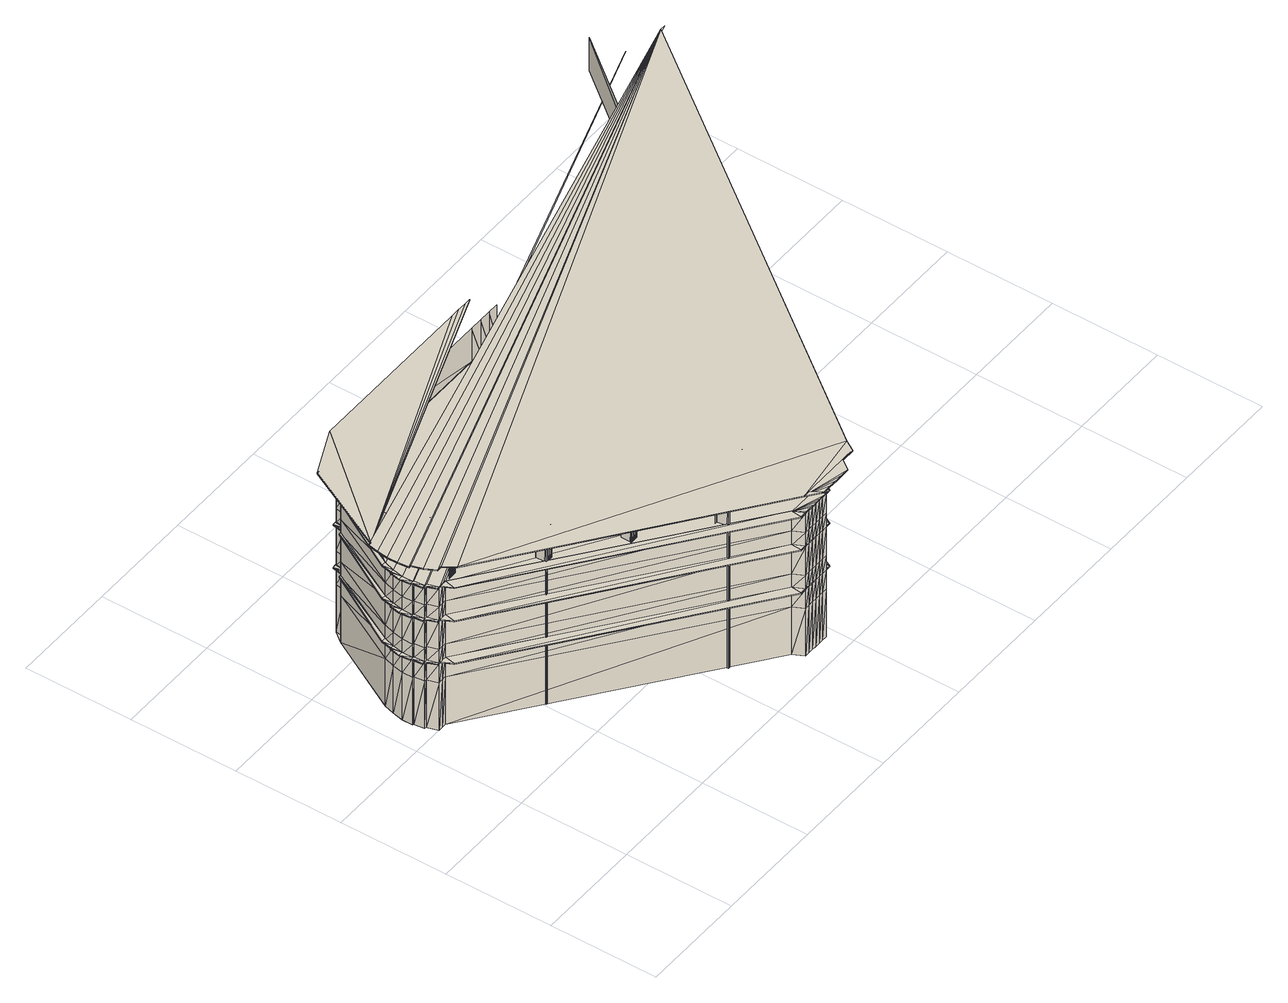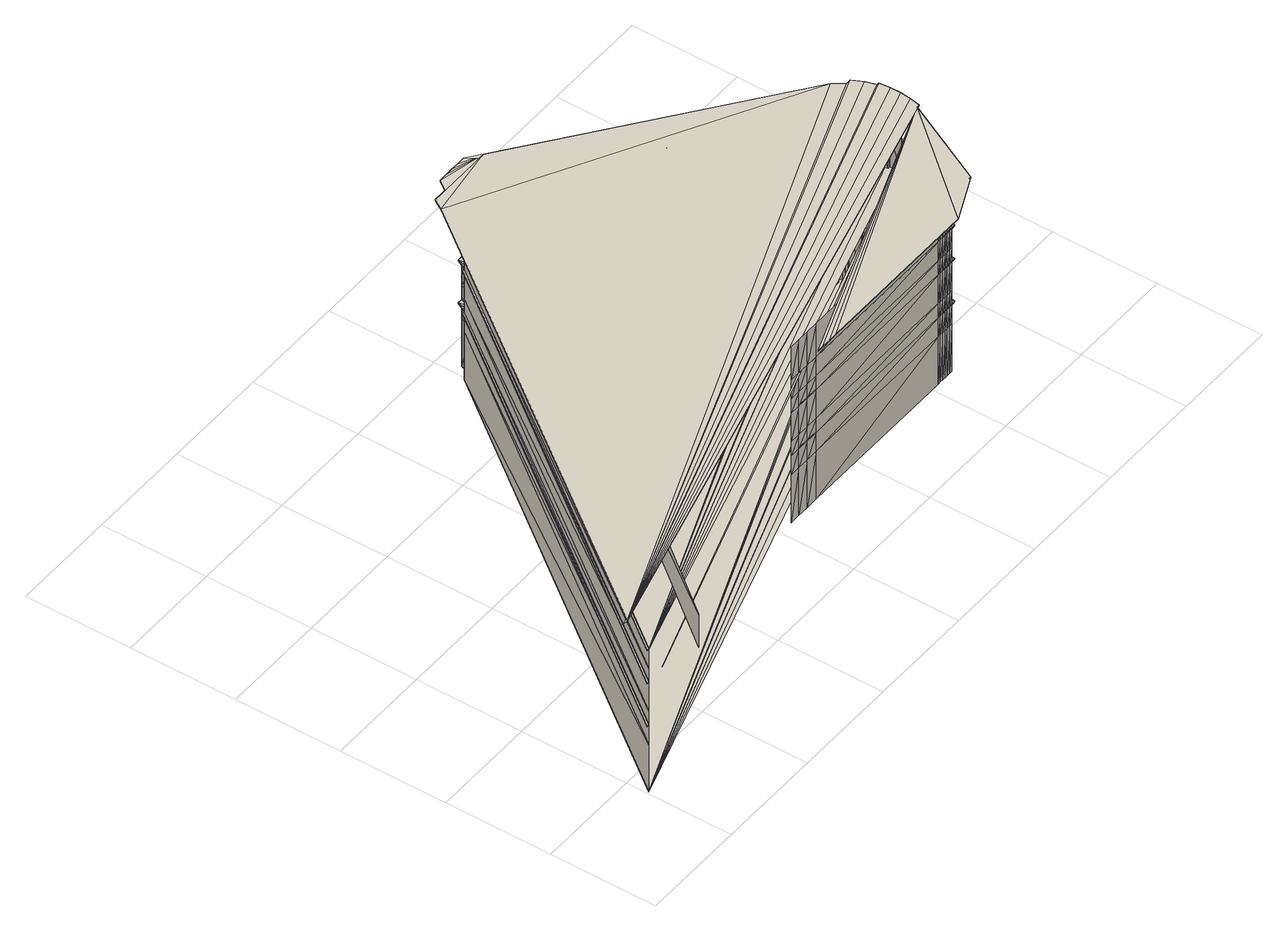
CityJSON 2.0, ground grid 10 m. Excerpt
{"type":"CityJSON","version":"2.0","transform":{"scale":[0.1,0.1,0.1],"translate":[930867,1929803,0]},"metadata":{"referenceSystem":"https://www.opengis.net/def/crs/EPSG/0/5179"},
"CityObjects":{
"building1":{"type":"Building","geometry":[{"type":"MultiSurface","lod":"3","boundaries":[[[0,1,2]],[[3,2,1]],[[4,5,0]],[[1,0,5]],[[2,3,6]],[[7,6,3]],[[6,7,8]],[[9,8,7]],[[10,11,4]],[[5,4,11]],[[8,9,12]],[[13,12,9]],[[11,10,14]],[[15,14,10]],[[12,13,16]],[[17,16,13]],[[18,19,15]],[[14,15,19]],[[20,21,18]],[[19,18,21]],[[22,23,24]],[[25,24,23]],[[26,27,28]],[[29,28,27]],[[30,31,32]],[[33,32,31]],[[24,25,34]],[[35,34,25]],[[28,29,36]],[[37,36,29]],[[32,33,38]],[[39,38,33]],[[34,35,40]],[[41,40,35]],[[36,37,42]],[[43,42,37]],[[38,39,44]],[[45,44,39]],[[34,46,24]],[[36,47,28]],[[38,48,32]],[[23,49,25]],[[24,50,22]],[[27,51,29]],[[28,52,26]],[[31,53,33]],[[32,54,30]],[[25,55,35]],[[29,56,37]],[[33,57,39]],[[40,41,58]],[[59,58,41]],[[42,43,60]],[[61,60,43]],[[44,45,62]],[[63,62,45]],[[35,64,41]],[[40,65,34]],[[37,66,43]],[[42,67,36]],[[39,68,45]],[[44,69,38]],[[70,71,22]],[[23,22,71]],[[72,73,26]],[[27,26,73]],[[74,75,30]],[[31,30,75]],[[41,76,59]],[[43,77,61]],[[45,78,63]],[[71,79,23]],[[73,80,27]],[[75,81,31]],[[58,82,40]],[[60,83,42]],[[62,84,44]],[[55,25,49]],[[56,29,51]],[[57,33,53]],[[50,24,46]],[[52,28,47]],[[54,32,48]],[[22,85,70]],[[26,86,72]],[[30,87,74]],[[85,22,50]],[[86,26,52]],[[87,30,54]],[[64,35,55]],[[66,37,56]],[[68,39,57]],[[76,41,64]],[[77,43,66]],[[78,45,68]],[[46,34,65]],[[47,36,67]],[[48,38,69]],[[88,89,90]],[[89,85,91]],[[85,92,50]],[[92,86,93]],[[86,94,52]],[[94,87,95]],[[49,85,55]],[[51,86,56]],[[53,87,57]],[[96,97,91]],[[90,91,97]],[[46,96,50]],[[91,50,96]],[[98,46,93]],[[50,93,46]],[[47,98,52]],[[93,52,98]],[[99,47,95]],[[52,95,47]],[[48,99,54]],[[95,54,99]],[[55,50,64]],[[46,64,50]],[[56,52,66]],[[47,66,52]],[[57,54,68]],[[48,68,54]],[[91,90,89]],[[50,91,85]],[[93,50,92]],[[52,93,86]],[[95,52,94]],[[54,95,87]],[[50,55,85]],[[52,56,86]],[[54,57,87]],[[49,23,79]],[[51,27,80]],[[53,31,81]],[[100,101,70]],[[71,70,101]],[[102,103,72]],[[73,72,103]],[[104,105,74]],[[75,74,105]],[[106,70,85]],[[107,72,86]],[[108,74,87]],[[109,110,96]],[[97,96,110]],[[65,109,46]],[[96,46,109]],[[111,65,98]],[[46,98,65]],[[67,111,47]],[[98,47,111]],[[112,67,99]],[[47,99,67]],[[69,112,48]],[[99,48,112]],[[64,46,76]],[[65,76,46]],[[66,47,77]],[[67,77,47]],[[68,48,78]],[[69,78,48]],[[113,59,76]],[[114,61,77]],[[115,63,78]],[[65,40,82]],[[67,42,83]],[[69,44,84]],[[70,106,100]],[[72,107,102]],[[74,108,104]],[[89,88,116]],[[117,116,88]],[[85,89,106]],[[116,106,89]],[[92,85,118]],[[106,118,85]],[[86,92,107]],[[118,107,92]],[[94,86,119]],[[107,119,86]],[[87,94,108]],[[119,108,94]],[[79,106,49]],[[85,49,106]],[[80,107,51]],[[86,51,107]],[[81,108,53]],[[87,53,108]],[[101,120,71]],[[103,121,73]],[[105,122,75]],[[123,82,58]],[[124,83,60]],[[125,84,62]],[[58,59,123]],[[126,123,59]],[[60,61,124]],[[127,124,61]],[[62,63,125]],[[128,125,63]],[[129,130,109]],[[110,109,130]],[[82,129,65]],[[109,65,129]],[[131,82,111]],[[65,111,82]],[[83,131,67]],[[111,67,131]],[[132,83,112]],[[67,112,83]],[[84,132,69]],[[112,69,132]],[[76,65,113]],[[82,113,65]],[[77,67,114]],[[83,114,67]],[[78,69,115]],[[84,115,69]],[[133,100,106]],[[134,102,107]],[[135,104,108]],[[59,113,126]],[[61,114,127]],[[63,115,128]],[[79,71,120]],[[80,73,121]],[[81,75,122]],[[136,137,100]],[[101,100,137]],[[138,139,102]],[[103,102,139]],[[140,141,104]],[[105,104,141]],[[116,117,142]],[[143,142,117]],[[106,116,133]],[[142,133,116]],[[118,106,144]],[[133,144,106]],[[107,118,134]],[[144,134,118]],[[119,107,145]],[[134,145,107]],[[108,119,135]],[[145,135,119]],[[120,133,79]],[[106,79,133]],[[121,134,80]],[[107,80,134]],[[122,135,81]],[[108,81,135]],[[100,133,136]],[[102,134,138]],[[104,135,140]],[[137,146,101]],[[139,147,103]],[[141,148,105]],[[126,113,149]],[[127,114,150]],[[128,115,151]],[[123,126,152]],[[149,152,126]],[[124,127,153]],[[150,153,127]],[[125,128,154]],[[151,154,128]],[[155,149,113]],[[156,150,114]],[[157,151,115]],[[152,158,123]],[[153,159,124]],[[154,160,125]],[[161,162,129]],[[158,161,82]],[[163,158,131]],[[159,163,83]],[[164,159,132]],[[160,164,84]],[[158,155,82]],[[159,156,83]],[[160,157,84]],[[130,129,162]],[[129,82,161]],[[82,131,158]],[[131,83,163]],[[83,132,159]],[[132,84,164]],[[113,82,155]],[[114,83,156]],[[115,84,157]],[[165,136,133]],[[166,138,134]],[[167,140,135]],[[82,123,158]],[[83,124,159]],[[84,125,160]],[[120,101,146]],[[121,103,147]],[[122,105,148]],[[142,143,168]],[[169,168,143]],[[133,142,165]],[[168,165,142]],[[144,133,170]],[[165,170,133]],[[134,144,166]],[[170,166,144]],[[145,134,171]],[[166,171,134]],[[135,145,167]],[[171,167,145]],[[146,165,120]],[[133,120,165]],[[147,166,121]],[[134,121,166]],[[148,167,122]],[[135,122,167]],[[152,149,172]],[[153,150,173]],[[154,151,174]],[[175,172,149]],[[176,173,150]],[[177,174,151]],[[149,155,175]],[[150,156,176]],[[151,157,177]],[[172,178,152]],[[173,179,153]],[[174,180,154]],[[181,175,155]],[[182,176,156]],[[183,177,157]],[[158,152,178]],[[159,153,179]],[[160,154,180]],[[184,185,161]],[[162,161,185]],[[178,184,158]],[[161,158,184]],[[186,178,163]],[[158,163,178]],[[179,186,159]],[[163,159,186]],[[187,179,164]],[[159,164,179]],[[180,187,160]],[[164,160,187]],[[155,158,181]],[[178,181,158]],[[156,159,182]],[[179,182,159]],[[157,160,183]],[[180,183,160]],[[188,189,190]],[[191,190,189]],[[190,191,188]],[[189,188,191]],[[188,189,192]],[[193,192,189]],[[188,194,190]],[[195,196,188]],[[189,188,196]],[[192,194,188]],[[192,193,195]],[[196,195,193]],[[189,191,197]],[[195,194,192]],[[188,194,195]],[[193,189,197]],[[196,195,198]],[[199,198,195]],[[189,196,197]],[[196,193,197]],[[195,196,194]],[[197,194,196]],[[195,194,199]],[[196,198,197]],[[194,197,199]],[[198,199,197]],[[194,197,200]],[[201,200,197]],[[202,203,194]],[[197,194,203]],[[204,194,200]],[[203,205,197]],[[197,205,201]],[[200,201,204]],[[205,204,201]],[[202,194,204]],[[204,205,202]],[[203,202,205]],[[206,207,20]],[[21,20,207]],[[208,209,210]],[[211,210,209]],[[212,213,208]],[[209,208,213]],[[210,211,214]],[[215,214,211]],[[216,217,215]],[[214,215,217]],[[218,219,212]],[[213,212,219]],[[217,216,220]],[[221,220,216]],[[222,223,218]],[[219,218,223]],[[207,224,21]],[[220,221,225]],[[226,225,221]],[[172,175,227]],[[228,227,175]],[[173,176,229]],[[230,229,176]],[[174,177,231]],[[232,231,177]],[[227,233,172]],[[229,234,173]],[[231,235,174]],[[175,181,228]],[[176,182,230]],[[177,183,232]],[[178,172,233]],[[179,173,234]],[[180,174,235]],[[236,228,181]],[[237,230,182]],[[238,232,183]],[[239,240,184]],[[185,184,240]],[[233,239,178]],[[184,178,239]],[[241,233,186]],[[178,186,233]],[[234,241,179]],[[186,179,241]],[[242,234,187]],[[179,187,234]],[[235,242,180]],[[187,180,242]],[[181,178,236]],[[233,236,178]],[[182,179,237]],[[234,237,179]],[[183,180,238]],[[235,238,180]],[[243,244,222]],[[223,222,244]],[[245,246,247]],[[248,247,246]],[[247,249,245]],[[247,248,250]],[[251,250,248]],[[252,253,245]],[[246,245,253]],[[254,235,243]],[[244,243,235]],[[255,256,206]],[[207,206,256]],[[250,249,247]],[[248,246,257]],[[245,249,252]],[[251,248,257]],[[246,253,257]],[[250,251,249]],[[257,249,251]],[[258,259,252]],[[253,252,259]],[[253,259,257]],[[252,249,258]],[[259,260,257]],[[259,258,260]],[[258,249,261]],[[261,260,258]],[[260,262,257]],[[249,257,263]],[[264,263,257]],[[262,265,257]],[[261,249,266]],[[266,262,261]],[[260,261,262]],[[257,267,264]],[[268,249,263]],[[265,269,257]],[[266,249,270]],[[271,267,257]],[[263,264,268]],[[267,268,264]],[[270,265,266]],[[262,266,265]],[[269,271,257]],[[272,249,268]],[[270,249,273]],[[180,274,235]],[[273,269,270]],[[265,270,269]],[[273,249,272]],[[268,267,272]],[[271,272,267]],[[269,273,271]],[[272,271,273]],[[206,20,275]],[[227,228,276]],[[277,276,228]],[[229,230,278]],[[279,278,230]],[[231,232,280]],[[281,280,232]],[[228,236,277]],[[230,237,279]],[[232,238,281]],[[276,282,227]],[[278,283,229]],[[280,284,231]],[[185,240,285]],[[286,277,236]],[[287,279,237]],[[288,281,238]],[[233,227,282]],[[276,277,282]],[[286,282,277]],[[234,229,283]],[[278,279,283]],[[287,283,279]],[[235,231,284]],[[280,281,284]],[[288,284,281]],[[240,239,289]],[[239,233,290]],[[233,241,282]],[[241,234,291]],[[234,242,283]],[[242,235,292]],[[235,254,284]],[[236,233,286]],[[282,293,276]],[[237,234,287]],[[283,294,278]],[[238,235,288]],[[284,295,280]],[[290,289,239]],[[282,290,233]],[[291,282,241]],[[283,291,234]],[[292,283,242]],[[284,292,235]],[[296,284,254]],[[282,286,233]],[[283,287,234]],[[284,288,235]],[[240,289,297]],[[284,235,295]],[[298,297,290]],[[289,290,297]],[[293,298,282]],[[290,282,298]],[[299,293,291]],[[282,291,293]],[[294,299,283]],[[291,283,299]],[[300,294,292]],[[283,292,294]],[[295,300,284]],[[292,284,300]],[[301,295,296]],[[284,296,295]],[[286,282,302]],[[293,302,282]],[[287,283,303]],[[294,303,283]],[[288,284,304]],[[295,304,284]],[[16,17,305]],[[306,240,297]],[[235,307,295]],[[308,305,17]],[[309,307,235]],[[310,311,282]],[[312,313,283]],[[314,307,284]],[[315,310,286]],[[316,312,287]],[[317,314,288]],[[293,282,311]],[[294,283,313]],[[295,284,307]],[[282,286,310]],[[283,287,312]],[[284,288,314]],[[318,306,298]],[[297,298,306]],[[311,318,293]],[[298,293,318]],[[319,311,299]],[[293,299,311]],[[313,319,294]],[[299,294,319]],[[320,313,300]],[[294,300,313]],[[307,320,295]],[[300,295,320]],[[321,307,301]],[[295,301,307]],[[302,293,322]],[[311,322,293]],[[303,294,323]],[[313,323,294]],[[304,295,324]],[[307,324,295]],[[286,302,315]],[[287,303,316]],[[288,304,317]],[[322,315,302]],[[323,316,303]],[[324,317,304]],[[325,240,306]],[[326,309,235]],[[327,326,235]],[[315,322,328]],[[316,323,329]],[[317,324,330]],[[331,328,322]],[[332,329,323]],[[333,330,324]],[[310,315,334]],[[312,316,335]],[[314,317,336]],[[306,318,325]],[[318,311,337]],[[311,319,338]],[[319,313,339]],[[313,320,340]],[[320,307,341]],[[307,321,309]],[[322,311,331]],[[323,313,332]],[[324,307,333]],[[328,334,315]],[[329,335,316]],[[330,336,317]],[[337,325,318]],[[338,337,311]],[[339,338,319]],[[340,339,313]],[[341,340,320]],[[309,341,307]],[[342,309,321]],[[338,331,311]],[[340,332,313]],[[309,333,307]],[[311,310,338]],[[313,312,340]],[[307,314,309]],[[334,338,310]],[[335,340,312]],[[336,309,314]],[[343,240,325]],[[344,327,235]],[[345,344,235]],[[346,240,343]],[[334,328,347]],[[348,347,328]],[[335,329,349]],[[350,349,329]],[[336,330,351]],[[352,351,330]],[[328,331,348]],[[347,353,334]],[[329,332,350]],[[349,354,335]],[[330,333,352]],[[351,326,336]],[[355,348,331]],[[356,350,332]],[[357,352,333]],[[358,345,235]],[[338,334,353]],[[340,335,354]],[[309,336,326]],[[359,343,337]],[[353,359,338]],[[360,353,339]],[[354,360,340]],[[361,354,341]],[[326,361,309]],[[362,326,342]],[[353,355,338]],[[354,356,340]],[[326,357,309]],[[325,337,343]],[[337,338,359]],[[338,339,353]],[[339,340,360]],[[340,341,354]],[[341,309,361]],[[309,342,326]],[[331,338,355]],[[332,340,356]],[[333,309,357]],[[363,240,346]],[[274,358,235]],[[347,348,364]],[[365,364,348]],[[349,350,366]],[[367,366,350]],[[351,352,368]],[[369,368,352]],[[348,355,365]],[[364,370,347]],[[350,356,367]],[[366,371,349]],[[352,357,369]],[[368,327,351]],[[372,365,355]],[[353,347,370]],[[373,367,356]],[[354,349,371]],[[374,369,357]],[[326,351,327]],[[375,346,359]],[[343,359,346]],[[370,375,353]],[[359,353,375]],[[376,370,360]],[[353,360,370]],[[371,376,354]],[[360,354,376]],[[377,371,361]],[[354,361,371]],[[327,377,326]],[[361,326,377]],[[378,327,362]],[[326,362,327]],[[355,353,372]],[[370,372,353]],[[356,354,373]],[[371,373,354]],[[357,326,374]],[[327,374,326]],[[379,240,363]],[[380,381,136]],[[137,136,381]],[[382,383,138]],[[139,138,383]],[[384,385,140]],[[141,140,385]],[[386,387,365]],[[388,389,367]],[[390,391,369]],[[381,392,137]],[[383,393,139]],[[385,394,141]],[[364,365,387]],[[366,367,389]],[[368,369,391]],[[136,165,380]],[[138,166,382]],[[140,167,384]],[[365,372,386]],[[387,395,364]],[[367,373,388]],[[389,396,366]],[[369,374,390]],[[391,344,368]],[[397,240,379]],[[398,386,372]],[[370,364,395]],[[399,388,373]],[[371,366,396]],[[400,390,374]],[[327,368,344]],[[346,375,363]],[[375,370,401]],[[370,376,395]],[[376,371,402]],[[371,377,396]],[[377,327,403]],[[327,378,344]],[[372,370,398]],[[373,371,399]],[[374,327,400]],[[401,363,375]],[[395,401,370]],[[402,395,376]],[[396,402,371]],[[403,396,377]],[[344,403,327]],[[404,344,378]],[[395,398,370]],[[396,399,371]],[[344,400,327]],[[224,405,21]],[[146,137,392]],[[147,139,393]],[[148,141,394]],[[406,380,165]],[[407,382,166]],[[408,384,167]],[[285,240,397]],[[387,386,409]],[[410,409,386]],[[389,388,411]],[[412,411,388]],[[391,390,413]],[[386,398,410]],[[409,414,387]],[[388,399,412]],[[411,415,389]],[[390,400,416]],[[168,169,417]],[[165,168,406]],[[170,165,418]],[[166,170,407]],[[171,166,419]],[[167,171,408]],[[165,146,406]],[[166,147,407]],[[167,148,408]],[[420,417,169]],[[417,406,168]],[[406,418,165]],[[418,407,170]],[[407,419,166]],[[419,408,171]],[[392,406,146]],[[393,407,147]],[[394,408,148]],[[395,387,414]],[[396,389,415]],[[421,410,398]],[[422,412,399]],[[423,416,400]],[[424,379,401]],[[363,401,379]],[[414,424,395]],[[401,395,424]],[[425,414,402]],[[395,402,414]],[[415,425,396]],[[402,396,425]],[[426,415,403]],[[396,403,415]],[[345,426,344]],[[403,344,426]],[[427,345,404]],[[344,404,345]],[[398,395,421]],[[414,421,395]],[[399,396,422]],[[415,422,396]],[[305,428,16]],[[414,409,429]],[[415,411,430]],[[431,397,424]],[[379,424,397]],[[429,431,414]],[[424,414,431]],[[432,429,425]],[[414,425,429]],[[430,432,415]],[[425,415,432]],[[433,430,426]],[[415,426,430]],[[358,433,345]],[[426,345,433]],[[434,358,427]],[[345,427,358]],[[421,414,435]],[[429,435,414]],[[422,415,436]],[[430,436,415]],[[437,274,180]],[[438,285,431]],[[439,438,429]],[[440,439,432]],[[441,440,430]],[[442,441,433]],[[274,442,358]],[[443,274,434]],[[439,444,429]],[[441,445,430]],[[397,431,285]],[[431,429,438]],[[429,432,439]],[[432,430,440]],[[430,433,441]],[[433,358,442]],[[358,434,274]],[[435,429,444]],[[436,430,445]],[[446,447,448]],[[447,446,449]],[[449,448,447]],[[448,449,446]],[[449,450,447]],[[449,448,451]],[[452,451,448]],[[446,448,453]],[[449,447,454]],[[454,453,449]],[[448,449,453]],[[451,450,449]],[[408,455,167]],[[448,446,456]],[[451,452,457]],[[456,446,453]],[[458,457,452]],[[447,450,454]],[[457,450,451]],[[452,448,456]],[[458,452,456]],[[457,458,459]],[[460,459,458]],[[459,450,457]],[[450,456,454]],[[453,454,456]],[[460,458,456]],[[461,450,459]],[[462,460,456]],[[459,460,461]],[[462,461,460]],[[462,463,456]],[[464,462,456]],[[456,450,465]],[[466,450,461]],[[467,465,450]],[[468,450,461]],[[465,464,456]],[[461,462,466]],[[463,466,462]],[[466,463,461]],[[462,461,463]],[[461,462,468]],[[464,468,462]],[[467,450,468]],[[468,464,467]],[[465,467,464]],[[225,226,469]],[[470,469,226]],[[471,185,285]],[[405,472,21]],[[472,473,21]],[[474,437,180]],[[473,475,21]],[[2,476,0]],[[0,476,4]],[[477,478,479]],[[480,479,478]],[[479,480,477]],[[478,477,480]],[[6,476,2]],[[8,476,6]],[[481,474,180]],[[482,483,484]],[[485,486,482]],[[487,484,483]],[[483,482,486]],[[485,486,477]],[[478,477,486]],[[477,478,485]],[[486,485,478]],[[478,488,480]],[[4,476,10]],[[486,488,483]],[[486,485,489]],[[486,488,478]],[[490,489,485]],[[483,488,487]],[[12,476,8]],[[484,487,491]],[[492,491,487]],[[489,488,486]],[[477,479,493]],[[494,495,490]],[[489,490,495]],[[482,484,493]],[[485,482,493]],[[485,477,493]],[[10,476,15]],[[495,488,489]],[[487,488,492]],[[493,484,491]],[[490,485,493]],[[496,497,494]],[[495,494,497]],[[497,488,495]],[[494,490,493]],[[491,492,496]],[[497,496,492]],[[488,497,492]],[[496,493,491]],[[496,494,493]],[[16,476,12]],[[496,497,493]],[[488,493,497]],[[493,488,496]],[[497,496,488]],[[15,476,18]],[[308,17,498]],[[18,476,20]],[[420,169,499]],[[87,500,54]],[[54,500,48]],[[48,500,69]],[[108,500,87]],[[69,500,84]],[[135,500,108]],[[275,20,501]],[[167,500,135]],[[84,500,160]],[[305,308,502]],[[503,502,308]],[[502,504,305]],[[160,500,180]],[[503,308,505]],[[504,506,305]],[[502,503,504]],[[505,504,503]],[[506,507,305]],[[505,308,508]],[[504,505,506]],[[508,506,505]],[[507,509,305]],[[510,511,380]],[[381,380,511]],[[512,513,382]],[[383,382,513]],[[514,515,384]],[[385,384,515]],[[511,516,381]],[[513,517,383]],[[515,518,385]],[[380,406,510]],[[382,407,512]],[[384,408,514]],[[392,381,516]],[[393,383,517]],[[394,385,518]],[[508,308,519]],[[520,510,406]],[[521,512,407]],[[522,514,408]],[[417,420,523]],[[524,523,420]],[[406,417,520]],[[523,520,417]],[[418,406,525]],[[520,525,406]],[[407,418,521]],[[525,521,418]],[[419,407,526]],[[521,526,407]],[[408,419,522]],[[526,522,419]],[[516,520,392]],[[406,392,520]],[[517,521,393]],[[407,393,521]],[[518,522,394]],[[408,394,522]],[[509,527,305]],[[522,528,408]],[[529,530,510]],[[511,510,530]],[[531,532,512]],[[513,512,532]],[[533,534,514]],[[515,514,534]],[[530,535,511]],[[510,520,529]],[[532,536,513]],[[512,521,531]],[[534,537,515]],[[514,522,533]],[[538,471,438]],[[285,438,471]],[[539,538,439]],[[438,439,538]],[[540,539,440]],[[439,440,539]],[[541,540,441]],[[440,441,540]],[[542,541,442]],[[441,442,541]],[[437,542,274]],[[442,274,542]],[[543,437,443]],[[274,443,437]],[[444,439,544]],[[539,544,439]],[[445,441,545]],[[541,545,441]],[[524,420,546]],[[516,511,535]],[[517,513,536]],[[518,515,537]],[[547,529,520]],[[548,531,521]],[[528,533,522]],[[523,524,549]],[[546,549,524]],[[520,523,547]],[[549,547,523]],[[525,520,550]],[[547,550,520]],[[521,525,548]],[[550,548,525]],[[526,521,551]],[[548,551,521]],[[522,526,528]],[[551,528,526]],[[535,547,516]],[[520,516,547]],[[536,548,517]],[[521,517,548]],[[537,528,518]],[[522,518,528]],[[528,552,408]],[[519,507,508]],[[506,508,507]],[[469,470,553]],[[554,553,470]],[[519,308,555]],[[527,556,305]],[[552,557,408]],[[546,420,558]],[[559,560,529]],[[530,529,560]],[[561,562,531]],[[532,531,562]],[[563,564,533]],[[534,533,564]],[[560,565,530]],[[529,547,559]],[[562,566,532]],[[531,548,561]],[[564,567,534]],[[533,528,563]],[[535,530,565]],[[568,559,547]],[[536,532,566]],[[569,561,548]],[[537,534,567]],[[552,563,528]],[[549,546,570]],[[558,570,546]],[[547,549,568]],[[570,568,549]],[[550,547,571]],[[568,571,547]],[[548,550,569]],[[571,569,550]],[[551,548,572]],[[569,572,548]],[[528,551,552]],[[572,552,551]],[[565,568,535]],[[547,535,568]],[[566,569,536]],[[548,536,569]],[[567,552,537]],[[528,537,552]],[[557,573,408]],[[553,554,574]],[[575,574,554]],[[558,420,576]],[[556,577,305]],[[573,578,408]],[[555,308,579]],[[507,519,509]],[[580,581,559]],[[560,559,581]],[[582,583,561]],[[562,561,583]],[[557,584,563]],[[564,563,584]],[[555,509,519]],[[565,560,581]],[[559,568,580]],[[566,562,583]],[[561,569,582]],[[567,564,584]],[[563,552,557]],[[570,558,585]],[[576,585,558]],[[568,570,580]],[[585,580,570]],[[571,568,586]],[[580,586,568]],[[569,571,582]],[[586,582,571]],[[572,569,587]],[[582,587,569]],[[552,572,557]],[[587,557,572]],[[581,580,565]],[[568,565,580]],[[583,582,566]],[[569,566,582]],[[584,557,567]],[[552,567,557]],[[578,588,408]],[[577,589,305]],[[576,420,590]],[[574,575,591]],[[592,591,575]],[[588,593,408]],[[590,420,594]],[[589,428,305]],[[585,576,595]],[[590,595,576]],[[580,585,596]],[[595,596,585]],[[586,580,597]],[[596,597,580]],[[582,586,598]],[[597,598,586]],[[587,582,599]],[[598,599,582]],[[557,587,573]],[[599,573,587]],[[596,600,580]],[[581,580,600]],[[600,596,581]],[[580,581,596]],[[598,601,582]],[[583,582,601]],[[601,598,583]],[[582,583,598]],[[573,602,557]],[[584,557,602]],[[602,573,584]],[[557,584,573]],[[593,603,408]],[[579,308,604]],[[579,527,555]],[[509,555,527]],[[594,420,605]],[[603,455,408]],[[591,592,606]],[[607,606,592]],[[595,590,608]],[[594,608,590]],[[596,595,609]],[[608,609,595]],[[597,596,610]],[[609,610,596]],[[598,597,611]],[[610,611,597]],[[599,598,612]],[[611,612,598]],[[573,599,578]],[[612,578,599]],[[613,609,600]],[[596,600,609]],[[614,611,601]],[[598,601,611]],[[615,578,602]],[[573,602,578]],[[616,613,600]],[[609,617,596]],[[618,614,601]],[[611,619,598]],[[620,615,602]],[[578,621,573]],[[617,616,596]],[[600,596,616]],[[619,618,598]],[[601,598,618]],[[621,620,573]],[[602,573,620]],[[604,308,622]],[[605,420,623]],[[624,185,471]],[[608,594,625]],[[605,625,594]],[[609,608,626]],[[625,626,608]],[[610,609,627]],[[626,627,609]],[[611,610,628]],[[627,628,610]],[[612,611,629]],[[628,629,611]],[[578,612,588]],[[629,588,612]],[[630,626,613]],[[609,613,626]],[[631,628,614]],[[611,614,628]],[[632,588,615]],[[578,615,588]],[[613,616,630]],[[626,633,609]],[[614,618,631]],[[628,634,611]],[[615,620,632]],[[588,635,578]],[[501,20,636]],[[606,607,637]],[[638,637,607]],[[639,630,616]],[[617,609,633]],[[640,631,618]],[[619,611,634]],[[641,632,620]],[[621,578,635]],[[633,639,617]],[[616,617,639]],[[634,640,619]],[[618,619,640]],[[635,641,621]],[[620,621,641]],[[623,420,642]],[[527,579,556]],[[604,556,579]],[[622,308,643]],[[642,420,499]],[[633,626,644]],[[634,628,645]],[[635,588,646]],[[647,644,626]],[[648,645,628]],[[593,646,588]],[[644,649,633]],[[639,633,649]],[[645,650,634]],[[640,634,650]],[[646,651,635]],[[641,635,651]],[[625,605,652]],[[623,652,605]],[[626,625,647]],[[652,647,625]],[[627,626,653]],[[647,653,626]],[[628,627,648]],[[653,648,627]],[[629,628,654]],[[648,654,628]],[[588,629,593]],[[654,593,629]],[[655,647,630]],[[626,630,647]],[[656,648,631]],[[628,631,648]],[[657,593,632]],[[588,632,593]],[[649,655,639]],[[650,656,640]],[[651,657,641]],[[630,639,655]],[[631,640,656]],[[632,641,657]],[[637,638,658]],[[659,658,638]],[[636,20,660]],[[661,185,624]],[[643,308,498]],[[655,649,662]],[[656,650,663]],[[657,651,664]],[[652,623,665]],[[642,665,623]],[[647,652,666]],[[665,666,652]],[[653,647,667]],[[666,667,647]],[[648,653,668]],[[667,668,653]],[[654,648,669]],[[668,669,648]],[[593,654,603]],[[669,603,654]],[[662,666,655]],[[647,655,666]],[[663,668,656]],[[648,656,668]],[[664,603,657]],[[593,657,603]],[[428,476,16]],[[670,662,649]],[[671,663,650]],[[672,664,651]],[[556,604,577]],[[622,577,604]],[[666,673,647]],[[668,674,648]],[[603,675,593]],[[673,670,644]],[[649,644,670]],[[674,671,645]],[[650,645,671]],[[675,672,646]],[[651,646,672]],[[644,647,673]],[[645,648,674]],[[646,593,675]],[[660,20,676]],[[658,659,677]],[[678,677,659]],[[679,680,681]],[[682,681,680]],[[681,682,679]],[[680,679,682]],[[455,500,167]],[[679,683,681]],[[684,685,679]],[[680,679,685]],[[665,642,686]],[[499,686,642]],[[666,665,687]],[[686,687,665]],[[667,666,688]],[[687,688,666]],[[668,667,689]],[[688,689,667]],[[669,668,690]],[[689,690,668]],[[603,669,455]],[[690,455,669]],[[691,687,662]],[[666,662,687]],[[692,689,663]],[[668,663,689]],[[693,455,664]],[[603,664,455]],[[679,680,694]],[[695,694,680]],[[679,683,684]],[[680,682,696]],[[694,683,679]],[[687,697,666]],[[689,698,668]],[[455,699,603]],[[662,670,691]],[[663,671,692]],[[664,672,693]],[[680,685,696]],[[683,696,684]],[[685,684,696]],[[695,680,696]],[[694,695,683]],[[696,683,695]],[[673,666,697]],[[674,668,698]],[[675,603,699]],[[700,691,670]],[[701,692,671]],[[702,693,672]],[[697,700,673]],[[670,673,700]],[[698,701,674]],[[671,674,701]],[[699,702,675]],[[672,675,702]],[[703,704,683]],[[696,683,704]],[[577,622,589]],[[643,589,622]],[[683,696,705]],[[706,705,696]],[[705,707,683]],[[705,706,703]],[[704,703,706]],[[707,708,683]],[[706,696,709]],[[696,704,710]],[[703,683,708]],[[705,706,707]],[[709,707,706]],[[709,696,710]],[[704,706,710]],[[705,703,708]],[[706,705,710]],[[677,678,711]],[[712,711,678]],[[708,710,705]],[[707,709,708]],[[710,708,709]],[[589,643,428]],[[498,428,643]],[[711,712,713]],[[714,713,712]],[[713,714,715]],[[716,715,714]],[[717,481,180]],[[539,544,718]],[[719,718,544]],[[541,545,720]],[[721,720,545]],[[722,719,544]],[[718,723,539]],[[724,721,545]],[[720,725,541]],[[726,624,538]],[[723,726,539]],[[727,723,540]],[[725,727,541]],[[728,725,542]],[[474,728,437]],[[729,474,543]],[[723,722,539]],[[725,724,541]],[[471,538,624]],[[538,539,726]],[[539,540,723]],[[540,541,727]],[[541,542,725]],[[542,437,728]],[[437,543,474]],[[544,539,722]],[[545,541,724]],[[718,719,730]],[[731,730,719]],[[720,721,732]],[[733,732,721]],[[719,722,731]],[[730,734,718]],[[721,724,733]],[[732,735,720]],[[736,731,722]],[[723,718,734]],[[737,733,724]],[[725,720,735]],[[738,661,726]],[[624,726,661]],[[734,738,723]],[[726,723,738]],[[739,734,727]],[[723,727,734]],[[735,739,725]],[[727,725,739]],[[740,735,728]],[[725,728,735]],[[481,740,474]],[[728,474,740]],[[741,481,729]],[[474,729,481]],[[722,723,736]],[[734,736,723]],[[724,725,737]],[[735,737,725]],[[742,743,744]],[[745,744,743]],[[744,746,742]],[[744,745,747]],[[748,747,745]],[[749,750,742]],[[743,742,750]],[[747,746,744]],[[745,743,751]],[[747,748,752]],[[751,743,750]],[[753,752,748]],[[742,746,749]],[[752,746,747]],[[748,745,751]],[[753,748,751]],[[752,753,754]],[[746,751,749]],[[750,749,751]],[[755,754,753]],[[754,746,752]],[[755,753,751]],[[756,746,754]],[[757,755,751]],[[754,755,756]],[[757,756,755]],[[758,757,751]],[[734,730,759]],[[735,732,760]],[[761,746,756]],[[762,758,751]],[[763,762,746]],[[751,746,762]],[[764,765,738]],[[661,738,765]],[[759,764,734]],[[738,734,764]],[[766,759,739]],[[734,739,759]],[[760,766,735]],[[739,735,766]],[[767,760,740]],[[735,740,760]],[[768,767,481]],[[740,481,767]],[[769,768,741]],[[481,741,768]],[[736,734,770]],[[759,770,734]],[[737,735,771]],[[760,771,735]],[[763,746,761]],[[756,757,761]],[[758,761,757]],[[772,763,761]],[[773,758,762]],[[762,763,773]],[[772,773,763]],[[774,772,761]],[[761,758,774]],[[775,774,758]],[[775,758,773]],[[774,775,772]],[[773,772,775]],[[3,1,776]],[[1,5,776]],[[7,3,776]],[[9,7,776]],[[5,11,776]],[[13,9,776]],[[11,14,776]],[[88,90,777]],[[90,97,777]],[[97,110,777]],[[17,13,776]],[[117,88,777]],[[110,130,777]],[[14,19,776]],[[143,117,777]],[[19,21,776]],[[130,162,777]],[[169,143,777]],[[476,778,20]],[[779,780,781]],[[782,781,780]],[[783,784,779]],[[780,779,784]],[[781,785,779]],[[781,782,786]],[[787,786,782]],[[779,785,783]],[[782,780,788]],[[786,785,781]],[[780,784,788]],[[789,790,783]],[[784,783,790]],[[787,782,788]],[[783,785,789]],[[786,787,785]],[[788,785,787]],[[784,790,788]],[[791,792,789]],[[790,789,792]],[[790,792,788]],[[789,785,791]],[[792,793,788]],[[785,788,794]],[[795,794,788]],[[791,785,796]],[[796,793,791]],[[792,791,793]],[[788,793,795]],[[785,794,796]],[[794,797,796]],[[794,795,797]],[[798,797,795]],[[795,793,798]],[[799,800,796]],[[793,796,800]],[[797,801,796]],[[796,801,799]],[[798,793,802]],[[797,798,801]],[[800,799,803]],[[793,800,802]],[[802,801,798]],[[804,803,799]],[[800,803,802]],[[804,799,801]],[[801,802,804]],[[803,804,802]],[[499,169,777]],[[498,17,776]],[[805,806,807]],[[808,807,806]],[[807,808,805]],[[806,805,808]],[[809,810,811]],[[812,811,810]],[[805,806,809]],[[810,809,806]],[[805,813,807]],[[814,815,805]],[[806,805,815]],[[816,817,812]],[[811,812,817]],[[809,813,805]],[[811,813,809]],[[817,813,811]],[[818,819,814]],[[815,814,819]],[[806,808,820]],[[805,813,814]],[[812,810,820]],[[810,806,820]],[[817,816,818]],[[819,818,816]],[[806,815,820]],[[816,812,820]],[[815,819,821]],[[818,814,822]],[[819,816,821]],[[817,818,822]],[[820,815,821]],[[814,813,822]],[[817,816,822]],[[821,822,816]],[[822,821,817]],[[816,817,821]],[[822,813,817]],[[821,816,820]],[[822,821,813]],[[821,822,820]],[[820,813,821]],[[813,820,822]],[[686,499,823]],[[777,823,499]],[[687,686,824]],[[823,824,686]],[[688,687,825]],[[824,825,687]],[[689,688,826]],[[825,826,688]],[[690,689,827]],[[826,827,689]],[[455,690,500]],[[827,500,690]],[[828,824,691]],[[687,691,824]],[[829,826,692]],[[689,692,826]],[[830,500,693]],[[455,693,500]],[[691,700,828]],[[824,831,687]],[[692,701,829]],[[826,832,689]],[[693,702,830]],[[500,833,455]],[[697,687,831]],[[698,689,832]],[[699,455,833]],[[834,828,700]],[[835,829,701]],[[836,830,702]],[[831,834,697]],[[700,697,834]],[[832,835,698]],[[701,698,835]],[[833,836,699]],[[702,699,836]],[[715,716,837]],[[838,837,716]],[[428,498,476]],[[776,476,498]],[[839,840,841]],[[842,841,840]],[[841,842,839]],[[840,839,842]],[[843,844,839]],[[840,839,844]],[[839,840,843]],[[844,843,840]],[[840,845,842]],[[846,844,840]],[[843,847,839]],[[848,841,839]],[[844,845,840]],[[845,846,840]],[[844,843,846]],[[843,844,847]],[[847,846,843]],[[846,847,844]],[[847,848,839]],[[846,845,844]],[[843,839,848]],[[847,843,848]],[[848,845,847]],[[846,847,845]],[[847,846,848]],[[845,848,846]],[[849,845,846]],[[845,850,846]],[[851,847,848]],[[850,849,846]],[[850,852,846]],[[848,845,851]],[[849,851,845]],[[848,847,853]],[[853,847,851]],[[845,848,850]],[[853,850,848]],[[854,847,853]],[[851,849,853]],[[850,853,849]],[[853,850,854]],[[850,853,852]],[[852,854,850]],[[854,852,853]]]}]}
},
"vertices":[
[4,210,186],[4,210,185],[6,210,186],[6,210,185],[3,220,186],[3,220,185],[9,200,186],[9,200,185],[14,190,186],[14,190,185],[3,230,186],[3,230,185],[19,190,186],[19,190,185],[4,240,185],[4,240,186],[26,180,186],[26,180,185],[6,250,186],[6,250,185],[9,250,186],[9,250,185],[24,210,70],[24,210,71],[22,210,70],[22,210,71],[24,210,115],[24,210,116],[22,210,115],[22,210,116],[24,210,150],[24,210,151],[22,210,150],[22,210,151],[21,220,70],[21,220,71],[21,220,115],[21,220,116],[21,220,150],[21,220,151],[20,220,70],[20,220,71],[20,220,115],[20,220,116],[20,220,150],[20,220,151],[24,220,70],[24,220,115],[24,220,150],[27,210,71],[25,210,70],[27,210,116],[25,210,115],[27,210,151],[25,210,150],[25,210,71],[25,210,116],[25,210,151],[19,230,70],[19,230,71],[19,230,115],[19,230,116],[19,230,150],[19,230,151],[24,220,71],[23,220,70],[24,220,116],[23,220,115],[24,220,151],[23,220,150],[28,200,70],[28,200,71],[28,200,115],[28,200,116],[28,200,150],[28,200,151],[23,220,71],[23,220,116],[23,220,151],[30,200,71],[30,200,116],[30,200,151],[23,230,70],[23,230,115],[23,230,150],[27,210,70],[27,210,115],[27,210,150],[27,210,0],[27,210,50],[25,210,0],[25,210,50],[27,210,85],[25,210,85],[27,210,130],[25,210,130],[24,220,50],[24,220,0],[24,220,85],[24,220,130],[31,200,70],[31,200,71],[31,200,115],[31,200,116],[31,200,150],[31,200,151],[30,200,70],[30,200,115],[30,200,150],[23,220,50],[23,220,0],[23,220,85],[23,220,130],[23,230,71],[23,230,116],[23,230,151],[30,200,50],[30,200,0],[30,200,85],[30,200,130],[34,200,71],[34,200,116],[34,200,151],[21,240,70],[21,240,115],[21,240,150],[21,240,71],[21,240,116],[21,240,151],[23,230,50],[23,230,0],[23,230,85],[23,230,130],[34,200,70],[34,200,115],[34,200,150],[36,190,70],[36,190,71],[36,190,115],[36,190,116],[36,190,150],[36,190,151],[34,200,50],[34,200,0],[34,200,85],[34,200,130],[38,200,71],[38,200,116],[38,200,151],[22,240,71],[22,240,116],[22,240,151],[22,240,70],[22,240,115],[22,240,150],[25,240,71],[25,240,116],[25,240,151],[25,240,70],[25,240,115],[25,240,150],[25,240,50],[25,240,0],[25,240,85],[25,240,130],[38,200,70],[38,200,115],[38,200,150],[38,200,50],[38,200,0],[38,200,85],[38,200,130],[24,250,70],[24,250,115],[24,250,150],[24,250,71],[24,250,116],[24,250,151],[28,250,70],[28,250,115],[28,250,150],[28,250,71],[28,250,116],[28,250,151],[28,250,50],[28,250,0],[28,250,85],[28,250,130],[44,200,185],[44,200,0],[43,200,185],[43,200,0],[45,200,185],[45,200,0],[48,200,185],[46,200,185],[46,200,0],[48,200,0],[47,200,0],[47,200,185],[49,200,185],[49,200,0],[50,200,185],[50,200,0],[51,200,185],[51,200,0],[49,330,186],[49,330,185],[45,250,185],[45,250,150],[47,250,185],[47,250,150],[44,260,185],[44,260,150],[49,240,185],[49,240,150],[53,240,150],[53,240,185],[44,270,185],[44,270,150],[58,230,185],[58,230,150],[46,280,185],[46,280,150],[93,350,185],[63,230,185],[63,230,150],[64,320,70],[64,320,71],[64,320,115],[64,320,116],[64,320,150],[64,320,151],[66,320,70],[66,320,115],[66,320,150],[66,320,71],[66,320,116],[66,320,151],[66,320,50],[66,320,0],[66,320,85],[66,320,130],[49,290,185],[49,290,150],[102,150,185],[102,150,0],[103,150,185],[103,150,0],[106,150,185],[104,150,185],[104,150,0],[102,160,185],[102,160,0],[66,320,185],[51,330,186],[51,330,185],[106,150,0],[103,160,185],[103,160,0],[104,160,0],[104,160,185],[105,160,0],[108,150,185],[108,150,0],[106,160,0],[105,160,185],[109,150,0],[109,150,185],[108,160,0],[106,160,185],[109,160,0],[109,160,185],[108,160,185],[92,330,150],[93,350,186],[65,320,70],[65,320,71],[65,320,115],[65,320,116],[65,320,150],[65,320,151],[68,320,70],[68,320,115],[68,320,150],[92,330,0],[68,320,71],[68,320,116],[68,320,151],[68,320,0],[68,320,50],[68,320,85],[68,320,130],[70,320,70],[70,320,115],[70,320,150],[68,320,185],[70,320,0],[70,320,50],[70,320,85],[70,320,130],[70,320,185],[70,320,71],[70,320,116],[70,320,151],[248,10,186],[72,320,0],[72,320,150],[248,10,185],[74,330,150],[70,330,70],[72,320,70],[70,330,115],[72,320,115],[70,330,150],[70,330,71],[70,330,116],[70,330,151],[72,320,50],[72,320,85],[72,320,130],[72,320,185],[72,320,71],[72,320,116],[72,320,151],[74,330,0],[77,330,150],[80,330,150],[73,330,71],[73,330,116],[73,330,151],[74,330,71],[74,330,116],[74,330,151],[73,330,70],[73,330,115],[73,330,150],[74,330,50],[74,330,70],[74,330,85],[74,330,115],[74,330,130],[74,330,185],[77,330,0],[83,330,150],[86,330,150],[80,330,0],[76,330,70],[76,330,71],[76,330,115],[76,330,116],[76,330,150],[76,330,151],[77,330,70],[77,330,115],[77,330,71],[77,330,116],[77,330,151],[89,330,150],[77,330,50],[77,330,85],[77,330,130],[77,330,185],[83,330,0],[79,330,70],[79,330,71],[79,330,115],[79,330,116],[79,330,150],[79,330,151],[80,330,70],[80,330,115],[80,330,71],[80,330,116],[80,330,151],[80,330,50],[80,330,85],[80,330,130],[80,330,185],[86,330,0],[258,20,70],[258,20,71],[258,20,115],[258,20,116],[258,20,150],[258,20,151],[82,330,71],[82,330,70],[82,330,116],[82,330,115],[82,330,151],[82,330,150],[259,30,71],[259,30,116],[259,30,151],[83,330,70],[83,330,115],[89,330,0],[83,330,71],[83,330,116],[83,330,151],[83,330,50],[83,330,85],[83,330,130],[83,330,185],[254,350,185],[259,30,70],[259,30,115],[259,30,150],[85,330,70],[85,330,71],[85,330,115],[85,330,116],[85,330,150],[86,330,70],[86,330,115],[85,330,151],[259,30,50],[259,30,85],[259,30,130],[259,30,0],[86,330,71],[86,330,116],[86,330,151],[86,330,50],[86,330,85],[86,330,130],[86,330,185],[318,20,186],[89,330,70],[89,330,115],[89,330,50],[89,330,85],[89,330,130],[89,330,185],[89,330,71],[89,330,116],[253,330,150],[92,330,50],[92,330,70],[92,330,85],[92,330,115],[92,330,130],[92,330,185],[92,330,71],[92,330,116],[158,110,0],[158,110,185],[159,110,0],[159,110,185],[161,120,185],[161,110,185],[161,110,0],[159,120,0],[159,120,185],[302,30,150],[161,120,0],[162,110,185],[162,110,0],[164,110,185],[164,110,0],[165,110,185],[165,110,0],[166,110,0],[164,120,0],[163,120,0],[166,110,185],[163,120,185],[164,120,185],[244,90,185],[244,90,150],[253,330,0],[263,350,185],[271,350,185],[265,330,150],[278,350,185],[613,410,186],[215,70,185],[215,70,0],[214,70,185],[214,70,0],[276,330,150],[218,60,185],[218,60,0],[219,60,185],[216,70,185],[216,70,0],[219,60,0],[222,70,0],[218,70,0],[218,70,185],[220,70,185],[220,70,0],[222,70,185],[219,70,185],[219,70,0],[221,70,185],[221,70,0],[318,20,185],[302,30,0],[598,420,150],[254,350,186],[254,10,186],[254,10,185],[261,0,186],[261,0,185],[269,0,186],[277,0,186],[269,0,185],[284,0,186],[263,20,70],[263,20,71],[263,20,115],[263,20,116],[263,20,150],[263,20,151],[264,20,71],[264,20,116],[264,20,151],[277,0,185],[264,20,70],[264,20,115],[264,20,150],[264,20,50],[264,20,0],[264,20,85],[264,20,130],[292,0,186],[268,20,150],[267,20,70],[267,20,71],[267,20,115],[267,20,116],[267,20,150],[267,20,151],[268,20,71],[268,20,116],[268,20,151],[253,330,50],[253,330,70],[253,330,85],[253,330,115],[253,330,130],[253,330,185],[253,330,71],[253,330,116],[268,20,0],[268,20,70],[268,20,115],[268,20,50],[268,20,85],[268,20,130],[273,20,150],[249,90,185],[249,90,150],[284,0,185],[299,10,186],[277,20,150],[273,20,0],[272,20,70],[272,20,71],[272,20,115],[272,20,116],[272,20,150],[272,20,151],[273,20,71],[273,20,116],[273,20,151],[273,20,70],[273,20,115],[273,20,50],[273,20,85],[273,20,130],[282,20,150],[256,80,185],[256,80,150],[277,20,0],[306,10,186],[286,20,150],[292,0,185],[277,20,70],[277,20,71],[277,20,115],[277,20,116],[277,20,151],[277,20,50],[277,20,85],[277,20,130],[291,20,150],[312,10,186],[282,20,0],[261,80,185],[261,80,150],[294,30,150],[286,20,0],[282,20,50],[282,20,70],[282,20,85],[282,20,115],[282,20,130],[282,20,71],[282,20,116],[282,20,151],[298,30,150],[299,10,185],[291,20,0],[268,80,185],[268,80,150],[286,20,50],[286,20,70],[286,20,85],[286,20,115],[286,20,130],[286,20,71],[286,20,116],[286,20,151],[287,20,71],[287,20,70],[287,20,116],[287,20,115],[287,20,151],[287,20,150],[306,10,185],[294,30,0],[265,330,0],[291,20,50],[291,20,70],[291,20,85],[291,20,115],[291,20,130],[291,20,71],[291,20,116],[291,20,151],[292,20,70],[292,20,115],[292,20,150],[263,350,186],[274,80,185],[274,80,150],[292,20,71],[292,20,116],[292,20,151],[298,30,0],[312,10,185],[296,20,70],[296,20,115],[296,20,150],[294,30,70],[294,30,115],[296,20,71],[296,20,116],[296,20,151],[294,30,50],[294,30,85],[294,30,130],[294,30,71],[294,30,116],[294,30,151],[280,80,185],[280,80,150],[271,350,186],[276,330,0],[298,30,71],[298,30,116],[298,30,151],[298,30,50],[298,30,70],[298,30,85],[298,30,115],[298,30,130],[301,30,71],[301,30,116],[301,30,151],[301,30,70],[301,30,115],[301,30,150],[278,350,186],[286,80,185],[286,80,150],[296,40,185],[296,40,0],[295,40,185],[295,40,0],[299,40,185],[297,40,185],[297,40,0],[302,30,50],[302,30,70],[302,30,85],[302,30,115],[302,30,130],[302,30,71],[302,30,116],[302,30,151],[298,40,185],[298,40,0],[299,40,0],[304,30,70],[304,30,115],[304,30,150],[304,30,71],[304,30,116],[304,30,151],[300,40,185],[300,40,0],[301,40,185],[301,40,0],[302,40,185],[303,40,185],[302,40,0],[303,40,0],[291,90,185],[291,90,150],[296,90,185],[296,90,150],[300,100,185],[300,100,150],[608,440,150],[264,330,70],[264,330,71],[264,330,115],[264,330,116],[265,330,71],[265,330,70],[265,330,116],[265,330,115],[265,330,50],[265,330,85],[265,330,130],[265,330,185],[275,330,70],[275,330,71],[275,330,115],[275,330,116],[276,330,70],[276,330,115],[276,330,71],[276,330,116],[276,330,50],[276,330,85],[276,330,130],[276,330,185],[343,100,185],[343,100,0],[344,100,185],[344,100,0],[346,110,185],[346,100,185],[346,100,0],[344,110,185],[344,110,0],[346,110,0],[347,100,185],[347,100,0],[349,100,185],[349,100,0],[350,100,185],[350,100,0],[351,100,0],[286,330,70],[286,330,115],[351,100,185],[348,110,0],[348,110,185],[286,330,50],[286,330,0],[286,330,85],[286,330,130],[286,330,150],[286,330,185],[286,330,71],[286,330,116],[349,110,185],[349,110,0],[350,110,185],[350,110,0],[613,410,185],[598,420,0],[618,410,186],[391,160,185],[391,160,0],[393,160,185],[393,160,0],[391,170,185],[391,170,0],[396,160,185],[394,160,185],[394,160,0],[396,160,0],[392,170,185],[392,170,0],[393,170,185],[393,170,0],[394,170,0],[397,160,185],[397,160,0],[394,170,185],[398,160,185],[398,160,0],[396,170,185],[396,170,0],[399,170,185],[399,170,0],[398,170,0],[398,170,185],[441,230,185],[441,230,0],[439,230,185],[439,230,0],[442,230,185],[442,230,0],[443,220,185],[443,220,0],[447,230,185],[443,230,185],[443,230,0],[445,230,0],[445,230,185],[444,230,185],[444,230,0],[447,230,0],[446,230,0],[446,230,185],[598,420,50],[598,420,70],[598,420,85],[598,420,115],[598,420,130],[598,420,71],[598,420,116],[598,420,151],[600,420,70],[600,420,115],[600,420,150],[600,420,71],[600,420,116],[600,420,151],[574,450,185],[574,450,150],[487,290,185],[487,290,0],[486,290,185],[486,290,0],[488,290,185],[488,290,0],[491,290,0],[489,290,0],[489,290,185],[491,290,185],[492,290,0],[493,290,0],[492,290,185],[494,290,0],[493,290,185],[494,290,185]
]}
